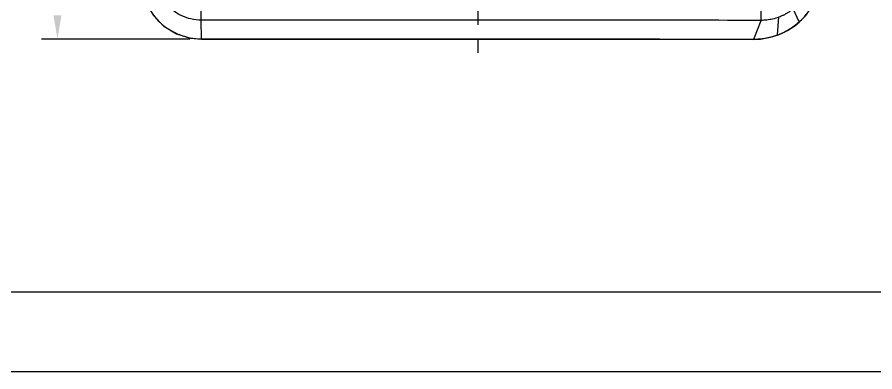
# Model space of a CAD drawing. Extents: x 3970 to 4390, y 960 to 1257.
# Drawn here: x 4025 to 4133, y 959.8 to 1004.4 of the extents above; entities that cross this region are included whole.
import ezdxf

# ---------------------------------------------------------------- set-up
doc = ezdxf.new("R2010")
doc.units = 0
doc.header["$LTSCALE"] = 7
doc.header["$MEASUREMENT"] = 0
doc.linetypes.add('CENTER', pattern=[2, 1.25, -0.25, 0.25, -0.25])
doc.layers.get('0').update_dxf_attribs({"color": 2, "linetype": 'CONTINUOUS'})
doc.layers.add('CL', color=1, linetype='CENTER')
doc.layers.add('TXT', color=4, linetype='CONTINUOUS')

# ---------------------------------------------------------------- blocks, each defined once
blk = doc.blocks.new('BORDER')
blk.add_line((0, 0), (1, 0))

msp = doc.modelspace()

# ---------------------------------------------------------------- linework, layer by layer
at = {"color": 7, "linetype": 'Continuous'}
for p, q in [((4048.18, 1004.02), (4048.18, 1005.48)), ((4118.66, 1004), (4118.66, 1005.46)), ((4123.45, 1003.8), (4122.68, 1005.43)), ((4120.74, 1002.18), (4120.89, 1004.4)), ((4048.22, 1001.68), (4048.18, 1004.02)), ((4117.74, 1001.65), (4118.66, 1004)), ((4122.92, 1003.33), (4123.45, 1003.76)), ((4123.45, 1003.8), (4123.45, 1003.76)), ((4120.74, 1002.14), (4121.21, 1002.33)), ((4120.74, 1002.18), (4120.74, 1002.14)), ((4121.21, 1002.33), (4121.33, 1002.39)), ((4121.34, 1002.43), (4121.33, 1002.39)), ((4048.22, 1001.68), (4048.22, 1001.63)), ((4048.22, 1001.63), (4117.74, 1001.6)), ((4117.74, 1001.65), (4117.74, 1001.6))]:
    msp.add_line(p, q, dxfattribs=at)
msp.add_line((4046.72, 1001.63), (4028.07, 1001.63))
for points in [[(4040.53, 1009.32), (4040.66, 1007.95), (4041.2, 1006.2), (4042.15, 1004.6), (4043.47, 1003.28), (4045.06, 1002.32), (4046.81, 1001.77), (4048.22, 1001.63)], [(4123.45, 1003.76), (4124.29, 1004.63), (4125.22, 1005.95), (4125.76, 1007.06)], [(4121.33, 1002.39), (4121.99, 1002.73), (4122.92, 1003.33)], [(4117.74, 1001.6), (4118.58, 1001.64), (4119.85, 1001.87), (4120.74, 1002.14)]]:
    msp.add_lwpolyline(points, dxfattribs=at)
for points, start_tangent, end_tangent in [([(4048.18, 1004.02), (4046.88, 1004.17), (4045.65, 1004.6), (4044.55, 1005.29), (4043.62, 1006.21), (4042.93, 1007.31), (4042.5, 1008.54), (4042.35, 1009.83)], (-1, -0.000142), (-0.002358, 0.999997)), ([(4040.56, 1009.32), (4040.73, 1007.72), (4041.25, 1006.16), (4042, 1004.87), (4042.67, 1004.06)], (0.002363, -0.999997), (0.688713, -0.725034)), ([(4122.68, 1005.43), (4122.43, 1005.24), (4122.15, 1005.04), (4121.84, 1004.85), (4121.52, 1004.67), (4121.19, 1004.52), (4120.89, 1004.4)], (-0.77103, -0.636799), (-0.936321, -0.351144)), ([(4120.89, 1004.4), (4120.11, 1004.16), (4119.36, 1004.04), (4118.66, 1004)], (-0.93635, -0.351067), (-0.99998, 0.006369)), ([(4123.45, 1003.8), (4123.99, 1004.32)], (0.748536, 0.663094), (0.687634, 0.726057)), ([(4123.99, 1004.32), (4124.44, 1004.84), (4124.46, 1004.86)], (0.687634, 0.726057), (0.624873, 0.780726)), ([(4042.67, 1004.06), (4042.86, 1003.86), (4043.01, 1003.72)], (0.688713, -0.725034), (0.733595, -0.679587)), ([(4043.01, 1003.72), (4043.87, 1003.03)], (0.733595, -0.679587), (0.823336, -0.567555)), ([(4118.66, 1004), (4101.66, 1004.01), (4084.16, 1004.01), (4065.84, 1004.02), (4048.18, 1004.02)], (-1, 0.000253), (-1, 0.000227)), ([(4121.34, 1002.43), (4122.13, 1002.85), (4122.83, 1003.3), (4123.45, 1003.8)], (0.907649, 0.41973), (0.748579, 0.663046)), ([(4043.87, 1003.03), (4043.9, 1003.01), (4044.01, 1002.94)], (0.823336, -0.567555), (0.834999, -0.550251)), ([(4044.01, 1002.94), (4045.24, 1002.28), (4046.76, 1001.82), (4048.22, 1001.68)], (0.834999, -0.550251), (1, -0.0008)), ([(4117.74, 1001.65), (4118.41, 1001.67), (4119.13, 1001.76), (4119.9, 1001.92), (4120.74, 1002.18)], (0.999981, -0.006093), (0.937846, 0.347052)), ([(4120.74, 1002.18), (4121.04, 1002.3)], (0.937881, 0.346956), (0.923172, 0.384388)), ([(4121.04, 1002.3), (4121.34, 1002.43)], (0.923172, 0.384388), (0.907663, 0.419699)), ([(4048.22, 1001.68), (4055.47, 1001.67), (4063.1, 1001.67), (4070.78, 1001.67), (4078.17, 1001.66), (4085.32, 1001.66), (4093.03, 1001.66), (4101.17, 1001.66), (4109.51, 1001.65), (4117.74, 1001.65)], (1, -0.000443), (1, -0.000385))]:
    msp.add_spline(points, degree=3, dxfattribs=dict(at, start_tangent=start_tangent, end_tangent=end_tangent))
msp.add_solid([(4029.57, 1004.63), (4030.57, 1004.63), (4030.07, 1001.63)])
at = {"layer": 'CL'}
msp.add_line((4082.98, 1068.18), (4082.98, 999.62), dxfattribs=at)
at = {"layer": 'TXT', "color": 4}
msp.add_lwpolyline([(4379.14, 969.78), (4001.14, 969.78), (4001.14, 1243.78), (4379.14, 1243.78)], close=True, dxfattribs=at)

# ---------------------------------------------------------------- block references
at = {"xscale": -420, "yscale": 297, "zscale": 420}
msp.add_blockref('BORDER', (4390.14, 959.78), dxfattribs=at)

doc.saveas('drawing.dxf')
